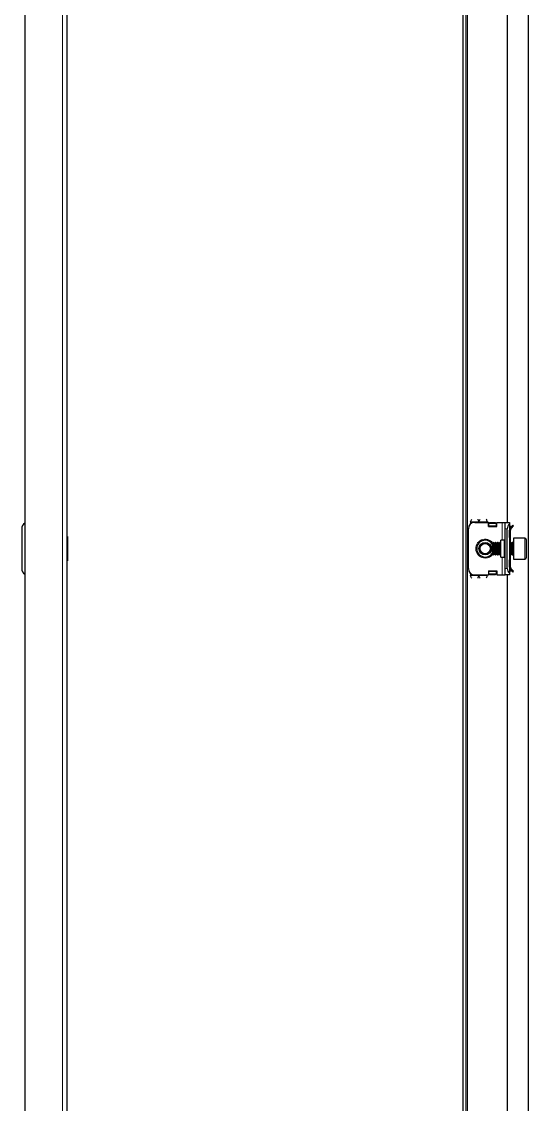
# Model space of a CAD drawing. Header units: millimetres. Extents: x -470 to 1925, y -869 to 1304.
# Drawn here: x 768 to 1009, y 273 to 789 of the extents above; entities that cross this region are included whole.
import ezdxf

# ---------------------------------------------------------------- set-up
doc = ezdxf.new("R2010")
doc.units = ezdxf.units.MM

msp = doc.modelspace()

# ---------------------------------------------------------------- linework, layer by layer
at = {"color": 7, "linetype": 'Continuous', "lineweight": 25}
for p, q in [((769.88, 1205.83), (769.88, -755.17)), ((978.24, -755.17), (978.24, 1205.83)), ((979.74, -755.17), (979.74, 1205.83)), ((789.88, 1203.73), (789.88, -753.07)), ((1009.24, 1174.83), (1009.24, -724.17)), ((999.24, 1125.33), (999.24, 550.33)), ((768.38, 547.33), (768.38, 528.33)), ((980.74, 528.33), (980.74, 547.33)), ((981.74, 550.58), (981.74, 549.57)), ((983.74, 550.33), (990.24, 550.33)), ((989.74, 550.58), (989.74, 550.33)), ((990.24, 548.33), (990.24, 550.33)), ((990.44, 550.21), (990.24, 550.21)), ((990.24, 548.33), (994.24, 548.33)), ((990.44, 548.33), (990.44, 550.21)), ((990.49, 549.95), (990.99, 550.31)), ((990.99, 549.95), (990.49, 549.6)), ((990.49, 549.6), (990.49, 549.95)), ((990.49, 548.68), (990.49, 549.6)), ((990.49, 548.33), (990.49, 548.68)), ((990.99, 550.31), (990.99, 549.95)), ((990.99, 550.31), (993.49, 550.31)), ((990.99, 549.95), (993.49, 549.95)), ((993.49, 549.95), (993.49, 550.31)), ((993.49, 550.31), (993.99, 549.95)), ((993.99, 549.6), (993.49, 549.95)), ((993.99, 549.95), (993.99, 549.6)), ((993.99, 549.6), (993.99, 548.68)), ((993.99, 548.68), (993.99, 548.33)), ((994.24, 548.33), (994.24, 550.33)), ((994.24, 550.33), (996.74, 550.33)), ((996.74, 550.33), (998.24, 550.33)), ((998.24, 550.33), (1000.24, 550.33)), ((998.24, 547.33), (998.24, 550.33)), ((998.24, 528.33), (998.24, 547.33)), ((999.24, 528.33), (999.24, 547.33)), ((1000.24, 550.33), (1000.24, 549.57)), ((1000.24, 549.57), (1000.24, 526.09)), ((1000.24, 549.24), (1000.45, 549.04)), ((1000.74, 546.58), (1000.24, 546.58)), ((1000.24, 543.08), (1000.24, 546.58)), ((1000.74, 548.33), (1000.74, 547.87)), ((1000.74, 543.08), (1000.74, 546.58)), ((1000.82, 547.99), (1001.8, 548.97)), ((1001.18, 547.64), (1000.82, 547.99)), ((1001.18, 547.64), (1002.15, 548.62)), ((1001.8, 548.97), (1002.15, 548.62)), ((790.13, 543.62), (789.88, 543.62)), ((790.13, 543.62), (790.13, 542.9)), ((790.13, 542.9), (790.13, 532.05)), ((997.74, 541.83), (996.24, 541.83)), ((996.24, 533.83), (996.24, 541.83)), ((1000.74, 543.08), (1000.24, 543.08)), ((1000.74, 540.83), (1000.74, 543.08)), ((1007.64, 542.83), (1002.24, 542.83)), ((1002.24, 542.83), (1002.24, 535.14)), ((1008.24, 542.23), (1008.24, 535.46)), ((992.79, 540.83), (992.24, 540.28)), ((992.24, 540.28), (992.24, 536.51)), ((992.24, 536.51), (992.24, 535.38)), ((992.85, 540.83), (992.79, 540.83)), ((992.79, 540.83), (992.79, 536.21)), ((992.79, 536.21), (992.79, 534.83)), ((993.24, 540.28), (992.85, 540.83)), ((992.85, 540.83), (992.85, 540.36)), ((992.85, 540.36), (992.85, 534.83)), ((993.63, 540.83), (993.24, 540.28)), ((993.24, 540.28), (993.24, 539.89)), ((993.24, 539.89), (993.24, 535.38)), ((993.85, 540.83), (993.63, 540.83)), ((993.63, 540.83), (993.63, 540.36)), ((993.63, 540.36), (993.63, 534.83)), ((994.24, 540.28), (993.85, 540.83)), ((993.85, 540.83), (993.85, 540.36)), ((993.85, 540.36), (993.85, 534.83)), ((994.63, 540.83), (994.24, 540.28)), ((994.24, 540.28), (994.24, 539.89)), ((994.24, 539.89), (994.24, 535.38)), ((994.85, 540.83), (994.63, 540.83)), ((994.63, 540.83), (994.63, 540.36)), ((994.63, 540.36), (994.63, 534.83)), ((995.24, 540.28), (994.85, 540.83)), ((994.85, 540.83), (994.85, 540.36)), ((994.85, 540.36), (994.85, 534.83)), ((995.63, 540.83), (995.24, 540.28)), ((995.24, 540.28), (995.24, 539.89)), ((995.24, 539.89), (995.24, 535.38)), ((995.85, 540.83), (995.63, 540.83)), ((995.63, 540.83), (995.63, 540.36)), ((995.63, 540.36), (995.63, 534.83)), ((996.24, 540.28), (995.85, 540.83)), ((995.85, 540.83), (995.85, 540.36)), ((995.85, 540.36), (995.85, 534.83)), ((1000.63, 540.83), (1000.24, 540.28)), ((1000.85, 540.83), (1000.63, 540.83)), ((1000.63, 540.83), (1000.63, 540.36)), ((1000.63, 540.36), (1000.63, 534.83)), ((1001.24, 540.28), (1000.85, 540.83)), ((1000.85, 540.83), (1000.85, 540.36)), ((1000.85, 540.36), (1000.85, 534.83)), ((1001.63, 540.83), (1001.24, 540.28)), ((1001.24, 540.28), (1001.24, 539.89)), ((1001.24, 539.89), (1001.24, 535.38)), ((1001.99, 540.83), (1001.63, 540.83)), ((1001.63, 540.83), (1001.63, 540.36)), ((1001.63, 540.36), (1001.63, 534.83)), ((789.88, 532.05), (790.13, 532.05)), ((992.24, 535.38), (992.79, 534.83)), ((992.79, 534.83), (992.85, 534.83)), ((992.85, 534.83), (993.24, 535.38)), ((993.24, 535.38), (993.63, 534.83)), ((993.63, 534.83), (993.85, 534.83)), ((993.85, 534.83), (994.24, 535.38)), ((994.24, 535.38), (994.63, 534.83)), ((994.63, 534.83), (994.85, 534.83)), ((994.85, 534.83), (995.24, 535.38)), ((995.24, 535.38), (995.63, 534.83)), ((995.63, 534.83), (995.85, 534.83)), ((995.85, 534.83), (996.24, 535.38)), ((996.24, 533.83), (997.74, 533.83)), ((1000.24, 535.38), (1000.63, 534.83)), ((1000.24, 532.58), (1000.74, 532.58)), ((1000.24, 529.08), (1000.24, 532.58)), ((1000.63, 534.83), (1000.85, 534.83)), ((1000.74, 532.58), (1000.74, 534.83)), ((1000.74, 529.08), (1000.74, 532.58)), ((1000.85, 534.83), (1001.24, 535.38)), ((1001.24, 535.38), (1001.63, 534.83)), ((1001.63, 534.83), (1001.99, 534.83)), ((1002.24, 535.14), (1002.24, 532.83)), ((1002.24, 532.83), (1007.64, 532.83)), ((1008.24, 535.46), (1008.24, 533.43)), ((981.74, 526.09), (981.74, 525.08)), ((990.24, 527.33), (990.24, 525.33)), ((990.24, 527.33), (994.24, 527.33)), ((990.44, 525.45), (990.44, 527.33)), ((990.49, 526.98), (990.49, 527.33)), ((990.49, 526.06), (990.49, 526.98)), ((990.49, 525.71), (990.49, 526.06)), ((990.49, 526.06), (990.99, 525.71)), ((990.99, 525.36), (990.49, 525.71)), ((990.99, 525.71), (990.99, 525.36)), ((993.49, 525.71), (990.99, 525.71)), ((993.49, 525.71), (993.99, 526.06)), ((993.49, 525.36), (993.49, 525.71)), ((993.99, 525.71), (993.49, 525.36)), ((993.99, 527.33), (993.99, 526.98)), ((993.99, 526.98), (993.99, 526.06)), ((993.99, 526.06), (993.99, 525.71)), ((994.24, 527.33), (994.24, 525.33)), ((998.24, 525.33), (998.24, 528.33)), ((1000.74, 529.08), (1000.24, 529.08)), ((1000.45, 526.62), (1000.24, 526.42)), ((1000.24, 526.09), (1000.24, 525.33)), ((1000.74, 527.33), (1000.74, 527.72)), ((1001.18, 528.02), (1000.82, 527.67)), ((1000.82, 527.67), (1001.8, 526.69)), ((1001.18, 528.02), (1002.15, 527.04)), ((1001.8, 526.69), (1002.15, 527.04)), ((983.74, 525.33), (990.24, 525.33)), ((989.74, 525.33), (989.74, 525.08)), ((990.24, 525.45), (990.44, 525.45)), ((993.49, 525.36), (990.99, 525.36)), ((994.24, 525.33), (996.74, 525.33)), ((996.74, 525.33), (998.24, 525.33)), ((1000.24, 525.33), (998.24, 525.33)), ((999.24, 525.33), (999.24, -74.67))]:
    msp.add_line(p, q, dxfattribs=at)
at = {"color": 8, "linetype": 'Continuous', "lineweight": 18}
for p, q in [((787.78, 1205.83), (787.78, -755.17)), ((980.34, -753.07), (980.34, 1203.73)), ((981.74, 550.58), (985.74, 550.58)), ((985.74, 550.58), (989.74, 550.58)), ((993.99, 548.68), (990.49, 548.68)), ((996.74, 541.83), (996.74, 550.33)), ((999.24, 547.33), (998.24, 547.33)), ((1000.24, 548.83), (1000.45, 549.04)), ((1000.24, 548.33), (1000.74, 548.33)), ((997.74, 533.83), (997.74, 541.83)), ((1007.64, 535.14), (1007.64, 542.83)), ((1001.99, 534.83), (1001.99, 540.83)), ((996.74, 525.33), (996.74, 533.83)), ((1007.64, 532.83), (1007.64, 535.14)), ((990.49, 526.98), (993.99, 526.98)), ((998.24, 528.33), (999.24, 528.33)), ((1000.24, 527.33), (1000.74, 527.33)), ((1000.24, 526.83), (1000.45, 526.62)), ((981.74, 525.08), (985.74, 525.08)), ((989.74, 525.08), (985.74, 525.08))]:
    msp.add_line(p, q, dxfattribs=at)
at = {"color": 7, "linetype": 'Continuous', "lineweight": 25}
for radius in [3, 2.76, 2.45]:
    msp.add_circle((988.74, 537.83), radius, dxfattribs=at)
for centre, radius, start, end in [((771.38, 547.33), 3, 120, 180), ((983.74, 547.33), 3, 90, 180), ((1002.24, 547.33), 3, 131.8103, 180), ((999.74, 548.33), 1, 360, 45), ((988.74, 537.83), 4, 90, 331.045), ((988.74, 537.83), 4, 28.955, 90), ((997.74, 542.33), 0.5, 270, 0), ((1001.99, 541.08), 0.25, 270, 0), ((1007.64, 542.23), 0.6, 0, 90), ((997.74, 533.33), 0.5, 360, 90), ((1001.99, 534.58), 0.25, 360, 90), ((1007.64, 533.43), 0.6, 270, 360), ((771.38, 528.33), 3, 180, 240), ((983.74, 528.33), 3, 180, 270), ((1002.24, 528.33), 3, 180, 228.1897), ((999.74, 527.33), 1, 315, 0)]:
    msp.add_arc(centre, radius, start, end, dxfattribs=at)
at = {"color": 8, "linetype": 'Continuous', "lineweight": 18}
for start, end in [(35.4622, 270), (270, 324.5378)]:
    msp.add_arc((988.74, 537.83), 4.5, start, end, dxfattribs=at)
at = {"color": 7, "linetype": 'Continuous', "lineweight": 25}
for points, knots in [([(981.74, 550.58), (981.83, 550.82), (982.03, 551.31), (982.22, 551.71), (982.31, 551.9)], [0, 0, 0, 0, 0.502065, 1, 1, 1, 1]), ([(985.17, 551.89), (985.25, 551.74), (985.42, 551.39), (985.61, 550.9), (985.72, 550.62), (985.74, 550.58)], [0, 0, 0, 0, 0.415483, 0.917152, 1, 1, 1, 1]), ([(985.74, 550.58), (985.83, 550.82), (986.03, 551.31), (986.22, 551.71), (986.31, 551.9)], [0, 0, 0, 0, 0.502065, 1, 1, 1, 1]), ([(989.17, 551.89), (989.25, 551.74), (989.42, 551.39), (989.61, 550.9), (989.72, 550.62), (989.74, 550.58)], [0, 0, 0, 0, 0.415483, 0.917152, 1, 1, 1, 1]), ([(1000.82, 547.99), (1000.67, 547.81), (1000.37, 547.43), (1000.25, 546.9), (1000.24, 546.62), (1000.24, 546.58)], [0, 0, 0, 0, 0.461863, 0.923726, 1, 1, 1, 1]), ([(1001.18, 547.64), (1001.06, 547.49), (1000.88, 547.26), (1000.76, 546.88), (1000.75, 546.68), (1000.74, 546.58)], [0, 0, 0, 0, 0.485042, 0.738404, 1, 1, 1, 1]), ([(1000.24, 529.08), (1000.26, 528.84), (1000.32, 528.36), (1000.6, 527.9), (1000.8, 527.69), (1000.82, 527.67)], [0, 0, 0, 0, 0.461863, 0.923726, 1, 1, 1, 1]), ([(1000.74, 529.08), (1000.76, 528.89), (1000.79, 528.6), (1000.98, 528.25), (1001.11, 528.1), (1001.18, 528.02)], [0, 0, 0, 0, 0.485042, 0.738404, 1, 1, 1, 1]), ([(982.31, 523.77), (982.23, 523.93), (982.06, 524.27), (981.87, 524.76), (981.75, 525.04), (981.74, 525.08)], [0, 0, 0, 0, 0.415483, 0.917152, 1, 1, 1, 1]), ([(985.74, 525.08), (985.64, 524.84), (985.45, 524.35), (985.26, 523.95), (985.17, 523.76)], [0, 0, 0, 0, 0.502065, 1, 1, 1, 1]), ([(986.31, 523.77), (986.23, 523.93), (986.06, 524.27), (985.87, 524.76), (985.75, 525.04), (985.74, 525.08)], [0, 0, 0, 0, 0.415483, 0.917152, 1, 1, 1, 1]), ([(989.74, 525.08), (989.64, 524.84), (989.45, 524.35), (989.26, 523.95), (989.17, 523.76)], [0, 0, 0, 0, 0.502065, 1, 1, 1, 1])]:
    msp.add_open_spline(points, degree=3, knots=knots, dxfattribs=at)

doc.saveas('drawing.dxf')
